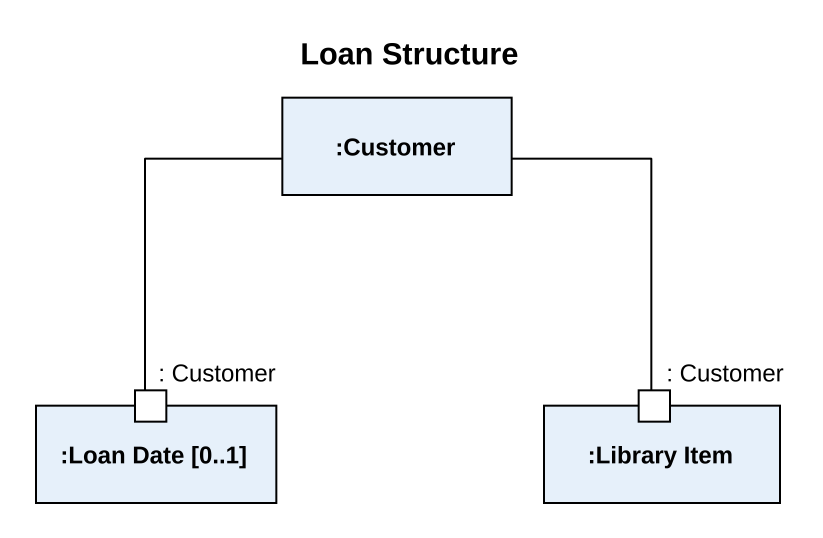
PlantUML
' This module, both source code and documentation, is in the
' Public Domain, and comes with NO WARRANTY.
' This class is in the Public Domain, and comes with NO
@startuml
title Loan Structure
rectangle ":Customer" as Customer
rectangle ":Loan Date [0..1]" as Loan_Date_0_1 {
  port ": Customer" as Customer_2
}
rectangle ":Library Item" as Library_Item {
  port ": Customer" as Customer_3
}
Customer -- Customer_3
Customer_2 -up- Customer
@enduml
